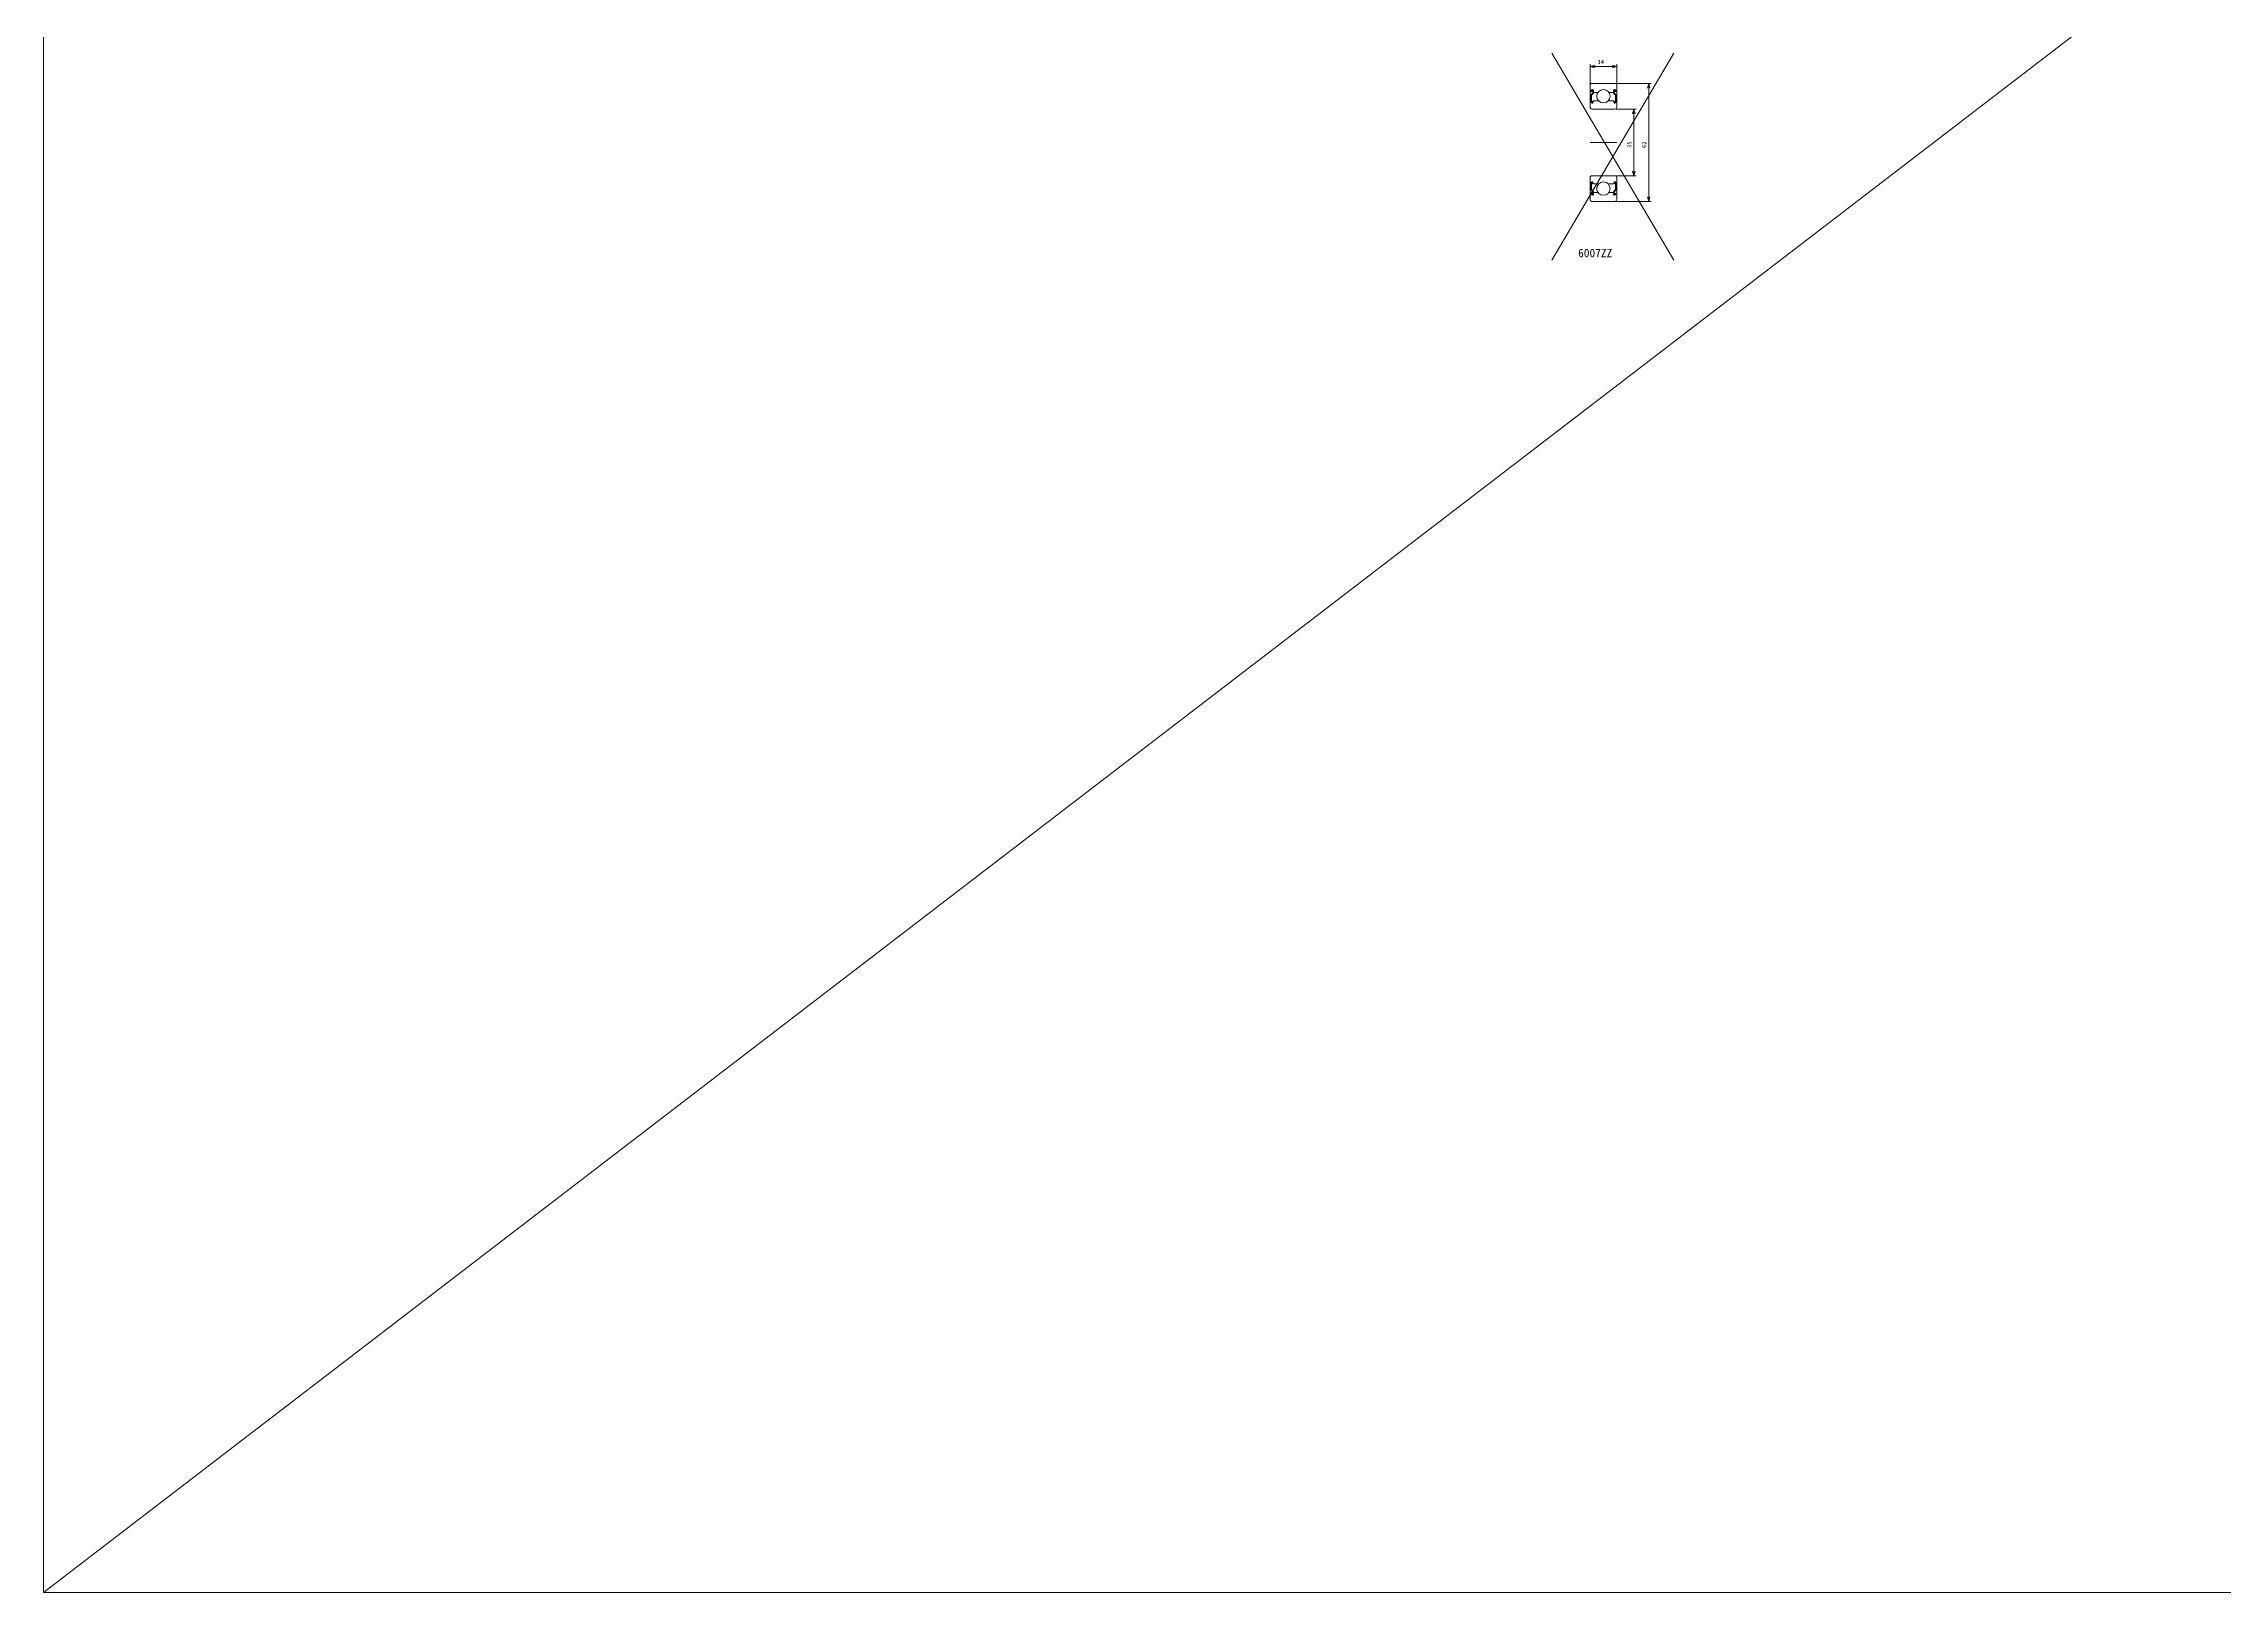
# Model space of a CAD drawing. Units: millimetres at full size. Extents: x -19442 to 19442, y -5866 to 5866.
# Drawn here: x -11001 to -9857, y -4807 to -3994 of the extents above; entities that cross this region are included whole.
import ezdxf
from ezdxf.enums import TextEntityAlignment as Align

# ---------------------------------------------------------------- set-up
doc = ezdxf.new("R2010")
doc.units = ezdxf.units.MM
doc.header["$LTSCALE"] = 3.6
for name, color, linetype, lineweight in [('0-5_08_DIM', 3, 'Continuous', 9), ('0-6_0', 2, 'Continuous', 9), ('0-7_10_DRAFT', 1, 'Continuous', 9)]:
    doc.layers.add(name, color=color, linetype=linetype, lineweight=lineweight)
doc.styles.add('ＭＳ ゴシック', font='')
doc.styles.get('ＭＳ ゴシック').set_extended_font_data('MS Gothic')

# ---------------------------------------------------------------- blocks, each defined once
blk = doc.blocks.new('B6007ZZa_1')
at = {"layer": '0-6_0'}
for p, q in [((-14, 30), (-14, 18.5)), ((-13.8, 27.2), (-13.5, 27.2)), ((-12.558, 25.974), (-13.658, 24.874)), ((-13.658, 24.874), (-13.658, 21.7)), ((-13.5, 27.2), (-13.269, 27.53)), ((-13.181, 26.61), (-13.426, 26.782)), ((-13.358, 24.75), (-13.358, 21.7)), ((-13.254, 27.028), (-13.023, 27.357)), ((-13.009, 26.855), (-13.254, 27.028)), ((-13.181, 26.61), (-13.009, 26.855)), ((-13, 31), (-1, 31)), ((-12.605, 27.234), (-12.558, 25.974)), ((-12.307, 27.272), (-12.228, 26.382)), ((-12.029, 26.2), (-9.906, 26.2)), ((-1.971, 26.2), (-4.094, 26.2)), ((-1.693, 27.272), (-1.772, 26.382)), ((-1.742, 26.721), (-1.742, 25.85)), ((-1.742, 25.85), (-0.642, 24.75)), ((-1.395, 27.234), (-1.442, 25.974)), ((-1.442, 25.974), (-0.342, 24.874)), ((-0.991, 26.855), (-0.746, 27.028)), ((-0.819, 26.61), (-0.991, 26.855)), ((-0.746, 27.028), (-0.977, 27.357)), ((-0.819, 26.61), (-0.574, 26.782)), ((-0.5, 27.2), (-0.731, 27.53)), ((-0.642, 24.75), (-0.642, 21.7)), ((-0.2, 27.2), (-0.5, 27.2)), ((-0.342, 24.874), (-0.342, 21.7)), ((0, 30), (0, 18.5)), ((-13.8, 21.1), (-13.4, 21.1)), ((-13.4, 21.1), (-13.082, 20.721)), ((-12.838, 21.7), (-13.358, 21.7)), ((-13.358, 21.4), (-12.838, 21.4)), ((-13, 17.5), (-1, 17.5)), ((-12.929, 20.65), (-12.754, 20.65)), ((-12.838, 21.4), (-12.838, 21.7)), ((-12.566, 20.781), (-12.243, 21.668)), ((-12.055, 21.8), (-9.499, 21.8)), ((-1.945, 21.8), (-4.501, 21.8)), ((-1.434, 20.781), (-1.757, 21.668)), ((-1.071, 20.65), (-1.246, 20.65)), ((-0.6, 21.1), (-0.918, 20.721)), ((-0.2, 21.1), (-0.6, 21.1)), ((-14, -18.5), (-14, -30)), ((-13.8, -21.1), (-13.4, -21.1)), ((-13.658, -24.874), (-13.658, -21.7)), ((-13.4, -21.1), (-13.082, -20.721)), ((-13.358, -21.4), (-12.838, -21.4)), ((-13.358, -24.75), (-13.358, -21.7)), ((-12.838, -21.7), (-13.358, -21.7)), ((-13, -17.5), (-1, -17.5)), ((-12.929, -20.65), (-12.754, -20.65)), ((-12.838, -21.4), (-12.838, -21.7)), ((-12.566, -20.781), (-12.243, -21.668)), ((-12.055, -21.8), (-9.499, -21.8)), ((-1.945, -21.8), (-4.501, -21.8)), ((-1.434, -20.781), (-1.757, -21.668)), ((-1.071, -20.65), (-1.246, -20.65)), ((-1.162, -21.4), (-1.162, -21.7)), ((-0.642, -21.4), (-1.162, -21.4)), ((-1.162, -21.7), (-0.642, -21.7)), ((-0.6, -21.1), (-0.918, -20.721)), ((-0.642, -24.75), (-0.642, -21.7)), ((-0.2, -21.1), (-0.6, -21.1)), ((-0.342, -24.874), (-0.342, -21.7)), ((0, -18.5), (0, -30)), ((-13.8, -27.2), (-13.5, -27.2)), ((-12.558, -25.974), (-13.658, -24.874)), ((-13.5, -27.2), (-13.269, -27.53)), ((-13.181, -26.61), (-13.426, -26.782)), ((-12.258, -25.85), (-13.358, -24.75)), ((-13.009, -26.855), (-13.254, -27.028)), ((-13.254, -27.028), (-13.023, -27.357)), ((-13.181, -26.61), (-13.009, -26.855)), ((-13, -31), (-1, -31)), ((-12.605, -27.234), (-12.558, -25.974)), ((-12.307, -27.272), (-12.228, -26.382)), ((-12.258, -26.721), (-12.258, -25.85)), ((-12.029, -26.2), (-9.906, -26.2)), ((-9.95, -31), (-9.95, -31)), ((-7.5, -31), (-7.5, -31)), ((-1.971, -26.2), (-4.094, -26.2)), ((-1.693, -27.272), (-1.772, -26.382)), ((-1.742, -25.85), (-0.642, -24.75)), ((-1.742, -26.721), (-1.742, -25.85)), ((-1.442, -25.974), (-0.342, -24.874)), ((-1.395, -27.234), (-1.442, -25.974)), ((-0.819, -26.61), (-0.991, -26.855)), ((-0.991, -26.855), (-0.746, -27.028)), ((-0.746, -27.028), (-0.977, -27.357)), ((-0.819, -26.61), (-0.574, -26.782)), ((-0.5, -27.2), (-0.731, -27.53)), ((-0.2, -27.2), (-0.5, -27.2))]:
    blk.add_line(p, q, dxfattribs=at)
for points in [[(-12.258, 26.721), (-12.258, 25.85), (-13.358, 24.75)], [(-0.642, 21.4), (-1.162, 21.4), (-1.162, 21.7), (-0.642, 21.7)]]:
    blk.add_lwpolyline(points, dxfattribs=at)
for centre in [(-7, 24.25), (-7, -24.25)]:
    blk.add_circle(centre, 3.5, dxfattribs=at)
for centre, radius, start, end in [((-13, 30), 1, 90, 180), ((-13.8, 27.4), 0.2, 180, 270), ((-13.255, 27.027), 0.3, 144.93555, 235.03769), ((-12.835, 27.225), 0.53, 5.06514, 144.93555), ((-12.835, 27.225), 0.23, 2.13108, 144.93555), ((-12.029, 26.4), 0.2, 185.06514, 270), ((-1.971, 26.4), 0.2, 270, 354.93486), ((-1.165, 27.225), 0.53, 35.06445, 174.93486), ((-1.165, 27.225), 0.23, 35.06445, 177.86892), ((-1, 30), 1, 0, 90), ((-0.745, 27.027), 0.3, 304.96231, 35.06445), ((-0.2, 27.4), 0.2, 270, 0), ((-13.8, 20.9), 0.2, 90, 180), ((-13, 18.5), 1, 180, 270), ((-13.358, 21.7), 0.3, 180, 270), ((-12.929, 20.85), 0.2, 219.99908, 270), ((-12.754, 20.85), 0.2, 270, 339.97033), ((-12.055, 21.6), 0.2, 90, 159.97033), ((-1.945, 21.6), 0.2, 20.02967, 90), ((-1.246, 20.85), 0.2, 200.02967, 270), ((-1.071, 20.85), 0.2, 270, 320.00092), ((-1, 18.5), 1, 270, 0), ((-0.642, 21.7), 0.3, 270, 0), ((-0.2, 20.9), 0.2, 0, 90), ((-13, -18.5), 1, 90, 180), ((-13.8, -20.9), 0.2, 180, 270), ((-13.358, -21.7), 0.3, 90, 180), ((-12.929, -20.85), 0.2, 90, 140.00092), ((-12.754, -20.85), 0.2, 20.02967, 90), ((-12.055, -21.6), 0.2, 200.02967, 270), ((-1.945, -21.6), 0.2, 270, 339.97033), ((-1.246, -20.85), 0.2, 90, 159.97033), ((-1.071, -20.85), 0.2, 39.99908, 90), ((-1, -18.5), 1, 0, 90), ((-0.642, -21.7), 0.3, 0, 90), ((-0.2, -20.9), 0.2, 270, 0), ((-13.8, -27.4), 0.2, 90, 180), ((-13, -30), 1, 180, 270), ((-13.255, -27.027), 0.3, 124.96231, 215.06445), ((-12.835, -27.225), 0.53, 215.06445, 354.93486), ((-12.835, -27.225), 0.23, 215.06445, 357.86892), ((-12.029, -26.4), 0.2, 90, 174.93486), ((-1.971, -26.4), 0.2, 5.06514, 90), ((-1.165, -27.225), 0.53, 185.06514, 324.93555), ((-1.165, -27.225), 0.23, 182.13108, 324.93555), ((-1, -30), 1, 270, 0), ((-0.745, -27.027), 0.3, 324.93555, 55.03769), ((-0.2, -27.4), 0.2, 0, 90)]:
    blk.add_arc(centre, radius, start, end, dxfattribs=at)
at = {"layer": '0-7_10_DRAFT'}
blk.add_line((-14, 0), (0, 0), dxfattribs=at)
blk = doc.blocks.new('_Open30')
at = {"layer": '0-5_08_DIM', "color": 4}
blk.add_line((0, 0), (-1, 0), dxfattribs=at)
blk.add_lwpolyline([(-1, 0.26795), (0, 0), (-1, -0.26795)], dxfattribs=at)

msp = doc.modelspace()

# ---------------------------------------------------------------- linework, layer by layer
at = {"layer": '0-5_08_DIM'}
for p, q in [((-10189.423, -4015.415), (-10189.423, -4004.904)), ((-10175.423, -4015.415), (-10175.423, -4004.904)), ((-10177.923, -4006.154), (-10186.923, -4006.154)), ((-10175.798, -4015.04), (-10157.443, -4015.04)), ((-10158.693, -4017.54), (-10158.693, -4074.54)), ((-10175.798, -4028.54), (-10165.208, -4028.54)), ((-10166.458, -4031.04), (-10166.458, -4061.04)), ((-10175.798, -4063.54), (-10165.208, -4063.54)), ((-10175.798, -4077.04), (-10157.443, -4077.04))]:
    msp.add_line(p, q, dxfattribs=at)
at = {"layer": '0-6_0', "color": 3}
msp.add_line((-6379.029, -1259.397), (-11001.021, -4807.288), dxfattribs=at)
at = {"layer": '0-6_0', "color": 134}
for p, q in [((-10209.612, -3999.243), (-10145.458, -4107.796)), ((-10145.458, -3999.243), (-10209.612, -4107.796))]:
    msp.add_line(p, q, dxfattribs=at)
at = {"layer": '0-6_0', "color": 3}
msp.add_lwpolyline([(-11001.021, -4807.288), (-6379.029, -4807.288), (-6379.029, -1259.397), (-11001.021, -1259.397)], close=True, dxfattribs=at)

# ---------------------------------------------------------------- block references
at = {"layer": '0-5_08_DIM', "xscale": 2.5, "yscale": 2.5}
for p, rotation in [((-10189.423, -4006.154), 180), ((-10158.693, -4015.04), 90), ((-10166.458, -4028.54), 90), ((-10166.458, -4063.54), 270), ((-10158.693, -4077.04), 270)]:
    msp.add_blockref('_Open30', p, dxfattribs=dict(at, rotation=rotation))
msp.add_blockref('_Open30', (-10175.423, -4006.154), dxfattribs=at)
at = {"layer": '0-6_0'}
msp.add_blockref('B6007ZZa_1', (-10175.423, -4046.04), dxfattribs=at)

# ---------------------------------------------------------------- texts
at = {"layer": '0-5_08_DIM', "style": 'ＭＳ ゴシック'}
msp.add_text('14', height=2.199, dxfattribs=at).set_placement((-10185.566, -4005.529), align=Align.BOTTOM_LEFT)
for s, p in [('35', (-10167.085, -4048.897)), ('62', (-10159.318, -4048.969))]:
    msp.add_text(s, height=2.199, rotation=90, dxfattribs=at).set_placement(p, align=Align.BOTTOM_LEFT)
at = {"layer": '0-6_0', "color": 134, "style": 'ＭＳ ゴシック'}
msp.add_text('6007ZZ', height=4.399, dxfattribs=at).set_placement((-10195.745, -4107.619), align=Align.BOTTOM_LEFT)

doc.saveas('drawing.dxf')
